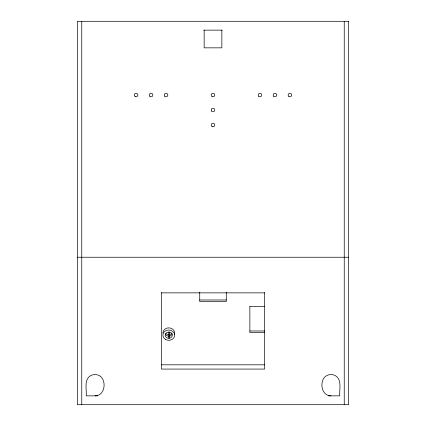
<?xml version="1.0" encoding="UTF-8"?>
<svg xmlns="http://www.w3.org/2000/svg" width="426" height="426" viewBox="0 0 426 426"><rect width="100%" height="100%" fill="white"/><g stroke="black" fill="none" stroke-linecap="round" stroke-linejoin="round"><path stroke-width="0.64" d="M95.03 395.85C104.301 395.85 106.606 382.942 101.287 377.063C98.507 374.31 94.008 373.719 90.605 375.657C83.618 379.859 86.893 389.327 86.185 395.85L97.687 395.85M168.76 338.265L169.676 338.159A3.541 3.099 0 0 0 172.269 334.761A3.541 3.099 0 0 0 168.76 332.067L166.992 332.482A3.541 3.099 0 0 0 165.341 335.97A3.541 3.099 0 0 0 168.76 338.265L168.76 332.168M203.703 30.15L222.297 30.15M77.335 257.24L348.665 257.24M161.39 292.859L264.61 292.859M199.73 299.984L226.27 299.984M249.865 306.677L264.61 306.677M249.865 330.986L264.61 330.986M264.61 332.514L249.865 332.514L249.865 306.475M161.39 364.81L264.61 364.81M328.313 395.85L339.815 395.85C339.107 389.327 342.382 379.859 335.395 375.657C331.992 373.719 327.493 374.31 324.713 377.063C319.393 382.942 321.699 395.85 330.97 395.85M344.24 21.3L344.24 404.7M264.61 292.47L264.61 369.076L161.39 369.076L161.39 292.571M226.27 292.231L226.27 301.512L199.73 301.512L199.73 292.231M221.85 30.15L221.85 47.845L204.15 47.845L204.15 30.15M169.676 332.062L169.676 338.159M81.76 21.3L81.76 404.7M172.179 333.835A3.541 3.099 0 0 1 169.676 336.029L168.76 336.13A3.541 3.099 0 0 1 165.341 333.835M162.865 333.031A5.9 5.165 0 0 1 169.532 327.908A5.9 5.165 0 0 1 174.458 334.367M171.827 333.052A3.541 3.099 0 0 1 169.676 334.495L168.76 334.602A3.541 3.099 0 0 1 166.257 333.696M348.665 21.3L77.335 21.3L77.335 404.7L348.665 404.7L348.665 21.3M211.466 110.898L211.291 110.472A1.768 1.768 0 0 1 213.309 108.268A1.768 1.768 0 0 1 214.448 111.026A1.768 1.768 0 0 1 211.466 110.898M149.814 96.281A1.768 1.768 0 0 0 152.774 95.488A1.768 1.768 0 0 0 150.607 93.321A1.768 1.768 0 0 0 149.814 96.281M135.202 96.564A1.768 1.768 0 0 0 137.854 95.03A1.768 1.768 0 0 0 135.202 93.496A1.768 1.768 0 0 0 135.202 96.564M164.798 96.281A1.768 1.768 0 0 0 167.759 95.488A1.768 1.768 0 0 0 165.592 93.321A1.768 1.768 0 0 0 164.798 96.281M258.699 96.281A1.768 1.768 0 0 0 261.66 95.488A1.768 1.768 0 0 0 259.493 93.321A1.768 1.768 0 0 0 258.699 96.281M273.684 96.281A1.768 1.768 0 0 0 276.644 95.488A1.768 1.768 0 0 0 274.477 93.321A1.768 1.768 0 0 0 273.684 96.281M288.663 96.281A1.768 1.768 0 0 0 291.624 95.488A1.768 1.768 0 0 0 289.456 93.321A1.768 1.768 0 0 0 288.663 96.281M212.116 96.564A1.768 1.768 0 0 0 214.768 95.03A1.768 1.768 0 0 0 212.116 93.496A1.768 1.768 0 0 0 212.116 96.564M212.116 126.527A1.768 1.768 0 0 0 214.768 124.994A1.768 1.768 0 0 0 212.116 123.46A1.768 1.768 0 0 0 212.116 126.527M165.81 339.639A5.9 5.165 0 0 0 174.66 335.166A5.9 5.165 0 0 0 165.81 330.693A5.9 5.165 0 0 0 165.81 339.639"/></g></svg>
